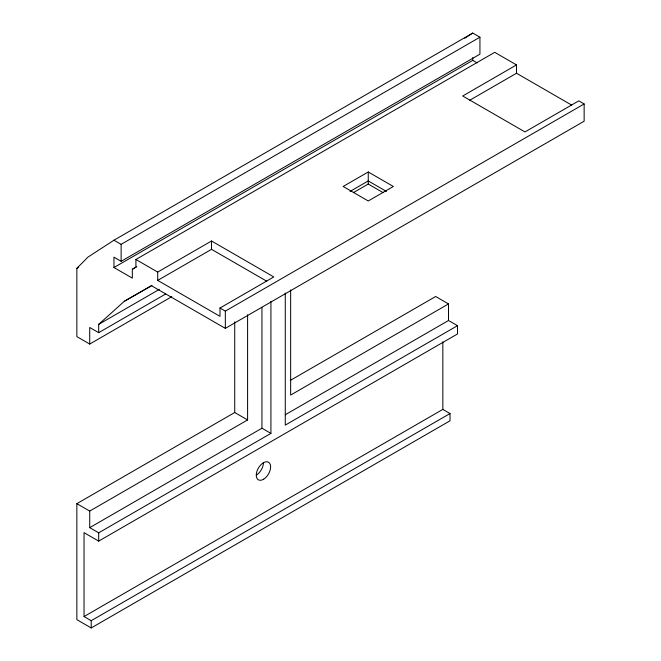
<?xml version="1.0" encoding="UTF-8"?>
<svg xmlns="http://www.w3.org/2000/svg" width="661" height="661" viewBox="0 0 661 661"><rect width="100%" height="100%" fill="white"/><g stroke="black" fill="none" stroke-linecap="round" stroke-linejoin="round"><path stroke-width="0.99" d="M171.777 296.682L89.722 344.059L76.858 336.631L76.858 268.325L87.963 257.112L113.956 240.207L472.755 33.05L479.936 37.19L479.936 54.161L121.128 261.31L113.956 257.17L113.956 267.531L132.324 278.132L132.324 269.324L135.91 266.986L135.91 259.492L494.717 52.335L516.514 64.918L516.514 73.247L571.666 105.091M89.722 344.059L89.722 327.484L98.687 332.665L98.687 324.377L124.285 301.309L151.956 285.337M464.799 38.231L467.377 36.553M468.145 36.049L472.755 33.05M76.858 268.325L78.642 267.292M113.956 240.207L121.128 244.347L479.936 37.19M113.956 267.531L472.755 60.374L477.135 62.902M132.324 269.324L136.786 266.747M157.706 272.076L211.528 241.001L273.794 276.951L219.981 308.026L219.981 316.346L157.706 280.396L157.706 272.076L135.91 259.492M516.514 64.918L462.692 95.994L524.966 131.944L578.788 100.869L584.142 103.967L584.142 121.203L225.335 328.36L151.559 285.767L124.285 301.309M157.706 280.396L211.528 249.329L266.68 281.165M469.756 100.249L516.514 73.247M98.687 324.377L159.384 289.336M368.251 171.976L343.133 186.476L368.251 200.977L393.361 186.476L368.251 171.976L368.251 184.039L383.107 192.615M98.687 332.665L165.614 294.021M350.057 191.426L368.251 180.932L386.437 191.426M353.387 192.615L368.251 184.039M219.981 308.026L225.335 311.116L584.142 103.967M285.221 414.778L448.522 320.502L457.495 325.675L457.495 333.962L98.687 541.119L84.038 532.659L84.038 616.556L442.837 409.399L450.017 413.546L450.017 420.793L91.21 627.95L76.858 619.663L76.858 503.657L234.729 412.505L247.594 419.933L247.594 314.768M290.278 380.439L435.665 296.5L448.522 303.928L448.522 320.502M76.858 503.657L89.722 511.077L247.594 419.933M448.522 303.928L290.65 395.071L290.65 289.915M89.722 511.077L89.722 527.652L261.946 428.221L270.919 433.401L270.919 301.325M89.722 527.652L98.687 532.832L270.919 433.401M457.495 325.675L285.271 425.114L285.271 293.046M84.038 616.556L91.21 620.696L450.017 413.546M472.755 57.548L472.755 60.374M442.837 341.877L442.837 409.399M261.946 307.497L261.946 428.221M234.729 321.783L234.729 412.505M225.335 311.116L225.335 328.36M211.528 241.001L211.528 249.329M121.128 244.347L121.128 261.31M98.687 532.832L98.687 541.119M91.21 620.696L91.21 627.95M263.433 462.452A10.146 5.858 -60 0 1 256.509 475.019M263.689 479.167A10.146 5.858 -60 0 0 269.523 463.121A10.146 5.858 -60 0 0 257.096 470.797A10.146 5.858 -60 0 0 263.689 479.167"/></g></svg>
